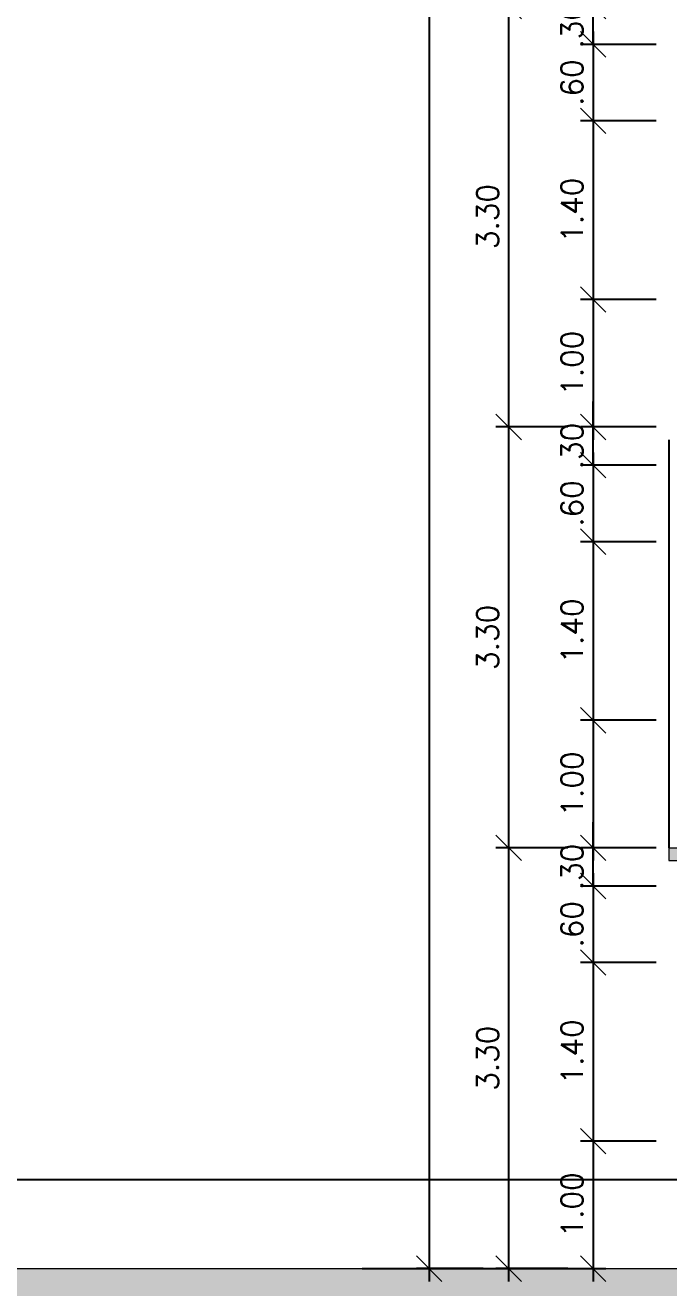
# Model space of a CAD drawing. Header units: millimetres. Extents: x 521 to 1055, y 261 to 520.
# Drawn here: x 854.61 to 859.65, y 461.01 to 470.91 of the extents above; entities that cross this region are included whole.
import ezdxf

# ---------------------------------------------------------------- set-up
doc = ezdxf.new("R2010")
doc.units = ezdxf.units.MM
doc.linetypes.add('CONTINU', pattern=[0])
doc.layers.add('0.1', color=8, linetype='Continuous', lineweight=13)
doc.styles.add('ROMANS', font='romans')
doc.dimstyles.new('Fares Eng - 50', dxfattribs={"dimscale": 2, "dimtxt": 0.085, "dimasz": 0.1, "dimexe": 0.05, "dimexo": 0.05, "dimgap": 0.04, "dimtad": 1, "dimzin": 4, "dimdsep": 46, "dimtxsty": 'ROMANS', "dimblk1": 'OBLIQUE', "dimblk2": 'OBLIQUE', "dimsah": 1, "dimcen": 0.05, "dimdle": 0.05, "dimclrd": 8, "dimclre": 8, "dimclrt": 8, "dimaunit": 1, "dimadec": 0, "dimazin": 0, "dimtfac": 1, "dimtix": 1, "dimtmove": 2, "dimatfit": 0, "dimldrblk": 'OPEN90', "dimfxl": 1, "dimtolj": 1, "dimtzin": 0, "dimarcsym": 0})
pattern_1 = [(50, (2.50527, -1.5628), (0.273277003, -0.02390863), [0.028575, -0.314325]), (355, (2.50527, -1.5628), (-0.05286424, 0.286584964), [0.02286, -0.25146]), (100.451, (2.52804, -1.56478), (0.22041375, 0.26267503), [0.024285, -0.267135]), (46.1842, (2.50527, -1.4866), (0.40661856, -0.06306349), [0.0428625, -0.4714875]), (96.6356, (2.53915, -1.49184), (0.35610635, 0.37113833), [0.0364275, -0.4007025]), (351.184, (2.50527, -1.4866), (0.3561069, 0.37113768), [0.03429, -0.37719]), (21, (2.54337, -1.50564), (0.22742232, -0.15339828), [0.028575, -0.314325]), (326, (2.54337, -1.50564), (0.09270304, 0.27628195), [0.02286, -0.25146]), (71.4514, (2.56232, -1.51842), (0.320124736, 0.12288429), [0.024285, -0.267135]), (37.5, (2.50527, -1.56279), (0.004632905, 0.126832558), [0, -0.248412, 0, -0.25527, 0, -0.2524125]), (7.5, (2.50527, -1.56279), (0.100229494, 0.150270862), [0, -0.145542, 0, -0.242697, 0, -0.0962025]), (327.5, (2.4203, -1.56279), (0.203385893, -0.008593116), [0, -0.09525, 0, -0.29718, 0, -0.394335]), (317.5, (2.3822, -1.56279), (0.222193772, 0.038139737), [0, -0.123825, 0, -0.197358, 0, -0.280035])]

# ---------------------------------------------------------------- blocks, each defined once
blk = doc.blocks.new('_OBLIQUE')
at = {"color": 0, "linetype": 'ByBlock'}
blk.add_line((-0.5, -0.5), (0.5, 0.5), dxfattribs=at)
blk = doc.blocks.new('*D1880')
at = {"layer": '0.1', "color": 8, "linetype": 'CONTINU', "lineweight": -2, "transparency": 16777216}
for p, q in [((859.0596, 464.2565), (859.0596, 463.4565)), ((859.5523, 464.1565), (858.9596, 464.1565)), ((859.5523, 463.5565), (858.9596, 463.5565))]:
    blk.add_line(p, q, dxfattribs=at)
at = {"layer": 'DEFPOINTS', "color": 0, "linetype": 'CONTINU', "lineweight": -2, "transparency": 16777216}
for p in [(859.6523, 464.1565), (859.0596, 463.5565), (859.6523, 463.5565)]:
    blk.add_point(p, dxfattribs=at)
at = {"layer": '0.1', "color": 8, "linetype": 'CONTINU', "lineweight": -2, "transparency": 16777216, "xscale": 0.2, "yscale": 0.2, "zscale": 0.2}
for p, rotation in [((859.0596, 464.1565), 90), ((859.0596, 463.5565), 270)]:
    blk.add_blockref('_OBLIQUE', p, dxfattribs=dict(at, rotation=rotation))
at = {"layer": '0.1', "color": 8, "linetype": 'CONTINU', "lineweight": -2, "transparency": 16777216, "insert": (858.8946, 463.8565), "char_height": 0.17, "attachment_point": 5, "rotation": 90, "style": 'ROMANS'}
blk.add_mtext('\\A1;.60', dxfattribs=at)
blk = doc.blocks.new('_Open90')
at = {"color": 0, "linetype": 'ByBlock', "lineweight": -2}
for p, q in [((-0.5, 0.5), (0, 0)), ((0, 0), (-1, 0)), ((0, 0), (-0.5, -0.5))]:
    blk.add_line(p, q, dxfattribs=at)
blk = doc.blocks.new('*D1881')
at = {"layer": '0.1', "color": 8, "linetype": 'CONTINU', "lineweight": -2, "transparency": 16777216}
for p, q in [((859.0596, 463.6565), (859.0596, 462.0565)), ((859.5523, 463.5565), (858.9596, 463.5565)), ((859.5523, 462.1565), (858.9596, 462.1565))]:
    blk.add_line(p, q, dxfattribs=at)
at = {"layer": 'DEFPOINTS', "color": 0, "linetype": 'CONTINU', "lineweight": -2, "transparency": 16777216}
for p in [(859.6523, 463.5565), (859.0596, 462.1565), (859.6523, 462.1565)]:
    blk.add_point(p, dxfattribs=at)
at = {"layer": '0.1', "color": 8, "linetype": 'CONTINU', "lineweight": -2, "transparency": 16777216, "xscale": 0.2, "yscale": 0.2, "zscale": 0.2}
for p, rotation in [((859.0596, 463.5565), 90), ((859.0596, 462.1565), 270)]:
    blk.add_blockref('_OBLIQUE', p, dxfattribs=dict(at, rotation=rotation))
at = {"layer": '0.1', "color": 8, "linetype": 'CONTINU', "lineweight": -2, "transparency": 16777216, "insert": (858.8946, 462.8565), "char_height": 0.17, "attachment_point": 5, "rotation": 90, "style": 'ROMANS'}
blk.add_mtext('\\A1;1.40', dxfattribs=at)
blk = doc.blocks.new('*D1882')
at = {"layer": '0.1', "color": 8, "linetype": 'CONTINU', "lineweight": -2, "transparency": 16777216}
for p, q in [((859.0596, 462.2565), (859.0596, 461.0565)), ((859.5523, 462.1565), (858.9596, 462.1565)), ((857.247, 461.1565), (859.1596, 461.1565))]:
    blk.add_line(p, q, dxfattribs=at)
at = {"layer": 'DEFPOINTS', "color": 0, "linetype": 'CONTINU', "lineweight": -2, "transparency": 16777216}
for p in [(859.6523, 462.1565), (857.147, 461.1565), (859.0596, 461.1565)]:
    blk.add_point(p, dxfattribs=at)
at = {"layer": '0.1', "color": 8, "linetype": 'CONTINU', "lineweight": -2, "transparency": 16777216, "xscale": 0.2, "yscale": 0.2, "zscale": 0.2}
for p, rotation in [((859.0596, 462.1565), 90), ((859.0596, 461.1565), 270)]:
    blk.add_blockref('_OBLIQUE', p, dxfattribs=dict(at, rotation=rotation))
at = {"layer": '0.1', "color": 8, "linetype": 'CONTINU', "lineweight": -2, "transparency": 16777216, "insert": (858.8946, 461.6565), "char_height": 0.17, "attachment_point": 5, "rotation": 90, "style": 'ROMANS'}
blk.add_mtext('\\A1;1.00', dxfattribs=at)
blk = doc.blocks.new('*D1883')
at = {"layer": '0.1', "color": 8, "linetype": 'CONTINU', "lineweight": -2, "transparency": 16777216}
for p, q in [((859.0596, 464.4565), (859.0596, 464.6565)), ((859.5523, 464.4565), (858.9596, 464.4565)), ((859.0596, 464.1565), (859.0596, 464.4565)), ((859.5523, 464.1565), (858.9596, 464.1565)), ((859.0596, 464.1565), (859.0596, 463.9565))]:
    blk.add_line(p, q, dxfattribs=at)
at = {"layer": 'DEFPOINTS', "color": 0, "linetype": 'CONTINU', "lineweight": -2, "transparency": 16777216}
for p in [(859.0596, 464.4565), (859.6523, 464.4565), (859.6523, 464.1565)]:
    blk.add_point(p, dxfattribs=at)
at = {"layer": '0.1', "color": 8, "linetype": 'CONTINU', "lineweight": -2, "transparency": 16777216, "xscale": 0.2, "yscale": 0.2, "zscale": 0.2}
for p, rotation in [((859.0596, 464.4565), 270), ((859.0596, 464.1565), 90)]:
    blk.add_blockref('_OBLIQUE', p, dxfattribs=dict(at, rotation=rotation))
at = {"layer": '0.1', "color": 8, "linetype": 'CONTINU', "lineweight": -2, "transparency": 16777216, "insert": (858.8946, 464.3065), "char_height": 0.17, "attachment_point": 5, "rotation": 90, "style": 'ROMANS'}
blk.add_mtext('\\A1;.30', dxfattribs=at)
blk = doc.blocks.new('*D1884')
at = {"layer": '0.1', "color": 8, "linetype": 'CONTINU', "lineweight": -2, "transparency": 16777216}
for p, q in [((859.0596, 467.5565), (859.0596, 466.7565)), ((859.5523, 467.4565), (858.9596, 467.4565)), ((859.5523, 466.8565), (858.9596, 466.8565))]:
    blk.add_line(p, q, dxfattribs=at)
at = {"layer": 'DEFPOINTS', "color": 0, "linetype": 'CONTINU', "lineweight": -2, "transparency": 16777216}
for p in [(859.6523, 467.4565), (859.0596, 466.8565), (859.6523, 466.8565)]:
    blk.add_point(p, dxfattribs=at)
at = {"layer": '0.1', "color": 8, "linetype": 'CONTINU', "lineweight": -2, "transparency": 16777216, "xscale": 0.2, "yscale": 0.2, "zscale": 0.2}
for p, rotation in [((859.0596, 467.4565), 90), ((859.0596, 466.8565), 270)]:
    blk.add_blockref('_OBLIQUE', p, dxfattribs=dict(at, rotation=rotation))
at = {"layer": '0.1', "color": 8, "linetype": 'CONTINU', "lineweight": -2, "transparency": 16777216, "insert": (858.8946, 467.1565), "char_height": 0.17, "attachment_point": 5, "rotation": 90, "style": 'ROMANS'}
blk.add_mtext('\\A1;.60', dxfattribs=at)
blk = doc.blocks.new('*D1885')
at = {"layer": '0.1', "color": 8, "linetype": 'CONTINU', "lineweight": -2, "transparency": 16777216}
for p, q in [((859.0596, 466.9565), (859.0596, 465.3565)), ((859.5523, 466.8565), (858.9596, 466.8565)), ((859.5523, 465.4565), (858.9596, 465.4565))]:
    blk.add_line(p, q, dxfattribs=at)
at = {"layer": 'DEFPOINTS', "color": 0, "linetype": 'CONTINU', "lineweight": -2, "transparency": 16777216}
for p in [(859.6523, 466.8565), (859.0596, 465.4565), (859.6523, 465.4565)]:
    blk.add_point(p, dxfattribs=at)
at = {"layer": '0.1', "color": 8, "linetype": 'CONTINU', "lineweight": -2, "transparency": 16777216, "xscale": 0.2, "yscale": 0.2, "zscale": 0.2}
for p, rotation in [((859.0596, 466.8565), 90), ((859.0596, 465.4565), 270)]:
    blk.add_blockref('_OBLIQUE', p, dxfattribs=dict(at, rotation=rotation))
at = {"layer": '0.1', "color": 8, "linetype": 'CONTINU', "lineweight": -2, "transparency": 16777216, "insert": (858.8946, 466.1565), "char_height": 0.17, "attachment_point": 5, "rotation": 90, "style": 'ROMANS'}
blk.add_mtext('\\A1;1.40', dxfattribs=at)
blk = doc.blocks.new('*D1886')
at = {"layer": '0.1', "color": 8, "linetype": 'CONTINU', "lineweight": -2, "transparency": 16777216}
for p, q in [((859.0596, 465.5565), (859.0596, 464.3565)), ((859.5523, 465.4565), (858.9596, 465.4565)), ((859.5523, 464.4565), (858.9596, 464.4565))]:
    blk.add_line(p, q, dxfattribs=at)
at = {"layer": 'DEFPOINTS', "color": 0, "linetype": 'CONTINU', "lineweight": -2, "transparency": 16777216}
for p in [(859.6523, 465.4565), (859.0596, 464.4565), (859.6523, 464.4565)]:
    blk.add_point(p, dxfattribs=at)
at = {"layer": '0.1', "color": 8, "linetype": 'CONTINU', "lineweight": -2, "transparency": 16777216, "xscale": 0.2, "yscale": 0.2, "zscale": 0.2}
for p, rotation in [((859.0596, 465.4565), 90), ((859.0596, 464.4565), 270)]:
    blk.add_blockref('_OBLIQUE', p, dxfattribs=dict(at, rotation=rotation))
at = {"layer": '0.1', "color": 8, "linetype": 'CONTINU', "lineweight": -2, "transparency": 16777216, "insert": (858.8946, 464.9565), "char_height": 0.17, "attachment_point": 5, "rotation": 90, "style": 'ROMANS'}
blk.add_mtext('\\A1;1.00', dxfattribs=at)
blk = doc.blocks.new('*D1887')
at = {"layer": '0.1', "color": 8, "linetype": 'CONTINU', "lineweight": -2, "transparency": 16777216}
for p, q in [((859.0596, 467.7565), (859.0596, 467.9565)), ((859.5523, 467.7565), (858.9596, 467.7565)), ((859.0596, 467.4565), (859.0596, 467.7565)), ((859.5523, 467.4565), (858.9596, 467.4565)), ((859.0596, 467.4565), (859.0596, 467.2565))]:
    blk.add_line(p, q, dxfattribs=at)
at = {"layer": 'DEFPOINTS', "color": 0, "linetype": 'CONTINU', "lineweight": -2, "transparency": 16777216}
for p in [(859.0596, 467.7565), (859.6523, 467.7565), (859.6523, 467.4565)]:
    blk.add_point(p, dxfattribs=at)
at = {"layer": '0.1', "color": 8, "linetype": 'CONTINU', "lineweight": -2, "transparency": 16777216, "xscale": 0.2, "yscale": 0.2, "zscale": 0.2}
for p, rotation in [((859.0596, 467.7565), 270), ((859.0596, 467.4565), 90)]:
    blk.add_blockref('_OBLIQUE', p, dxfattribs=dict(at, rotation=rotation))
at = {"layer": '0.1', "color": 8, "linetype": 'CONTINU', "lineweight": -2, "transparency": 16777216, "insert": (858.8946, 467.6065), "char_height": 0.17, "attachment_point": 5, "rotation": 90, "style": 'ROMANS'}
blk.add_mtext('\\A1;.30', dxfattribs=at)
blk = doc.blocks.new('*D1888')
at = {"layer": '0.1', "color": 8, "linetype": 'CONTINU', "lineweight": -2, "transparency": 16777216}
for p, q in [((859.0596, 470.8565), (859.0596, 470.0565)), ((859.5523, 470.7565), (858.9596, 470.7565)), ((859.5523, 470.1565), (858.9596, 470.1565))]:
    blk.add_line(p, q, dxfattribs=at)
at = {"layer": 'DEFPOINTS', "color": 0, "linetype": 'CONTINU', "lineweight": -2, "transparency": 16777216}
for p in [(859.6523, 470.7565), (859.0596, 470.1565), (859.6523, 470.1565)]:
    blk.add_point(p, dxfattribs=at)
at = {"layer": '0.1', "color": 8, "linetype": 'CONTINU', "lineweight": -2, "transparency": 16777216, "xscale": 0.2, "yscale": 0.2, "zscale": 0.2}
for p, rotation in [((859.0596, 470.7565), 90), ((859.0596, 470.1565), 270)]:
    blk.add_blockref('_OBLIQUE', p, dxfattribs=dict(at, rotation=rotation))
at = {"layer": '0.1', "color": 8, "linetype": 'CONTINU', "lineweight": -2, "transparency": 16777216, "insert": (858.8946, 470.4565), "char_height": 0.17, "attachment_point": 5, "rotation": 90, "style": 'ROMANS'}
blk.add_mtext('\\A1;.60', dxfattribs=at)
blk = doc.blocks.new('*D1889')
at = {"layer": '0.1', "color": 8, "linetype": 'CONTINU', "lineweight": -2, "transparency": 16777216}
for p, q in [((859.0596, 470.2565), (859.0596, 468.6565)), ((859.5523, 470.1565), (858.9596, 470.1565)), ((859.5523, 468.7565), (858.9596, 468.7565))]:
    blk.add_line(p, q, dxfattribs=at)
at = {"layer": 'DEFPOINTS', "color": 0, "linetype": 'CONTINU', "lineweight": -2, "transparency": 16777216}
for p in [(859.6523, 470.1565), (859.0596, 468.7565), (859.6523, 468.7565)]:
    blk.add_point(p, dxfattribs=at)
at = {"layer": '0.1', "color": 8, "linetype": 'CONTINU', "lineweight": -2, "transparency": 16777216, "xscale": 0.2, "yscale": 0.2, "zscale": 0.2}
for p, rotation in [((859.0596, 470.1565), 90), ((859.0596, 468.7565), 270)]:
    blk.add_blockref('_OBLIQUE', p, dxfattribs=dict(at, rotation=rotation))
at = {"layer": '0.1', "color": 8, "linetype": 'CONTINU', "lineweight": -2, "transparency": 16777216, "insert": (858.8946, 469.4565), "char_height": 0.17, "attachment_point": 5, "rotation": 90, "style": 'ROMANS'}
blk.add_mtext('\\A1;1.40', dxfattribs=at)
blk = doc.blocks.new('*D1890')
at = {"layer": '0.1', "color": 8, "linetype": 'CONTINU', "lineweight": -2, "transparency": 16777216}
for p, q in [((859.0596, 468.8565), (859.0596, 467.6565)), ((859.5523, 468.7565), (858.9596, 468.7565)), ((859.5523, 467.7565), (858.9596, 467.7565))]:
    blk.add_line(p, q, dxfattribs=at)
at = {"layer": 'DEFPOINTS', "color": 0, "linetype": 'CONTINU', "lineweight": -2, "transparency": 16777216}
for p in [(859.6523, 468.7565), (859.0596, 467.7565), (859.6523, 467.7565)]:
    blk.add_point(p, dxfattribs=at)
at = {"layer": '0.1', "color": 8, "linetype": 'CONTINU', "lineweight": -2, "transparency": 16777216, "xscale": 0.2, "yscale": 0.2, "zscale": 0.2}
for p, rotation in [((859.0596, 468.7565), 90), ((859.0596, 467.7565), 270)]:
    blk.add_blockref('_OBLIQUE', p, dxfattribs=dict(at, rotation=rotation))
at = {"layer": '0.1', "color": 8, "linetype": 'CONTINU', "lineweight": -2, "transparency": 16777216, "insert": (858.8946, 468.2565), "char_height": 0.17, "attachment_point": 5, "rotation": 90, "style": 'ROMANS'}
blk.add_mtext('\\A1;1.00', dxfattribs=at)
blk = doc.blocks.new('*D1891')
at = {"layer": '0.1', "color": 8, "linetype": 'CONTINU', "lineweight": -2, "transparency": 16777216}
for p, q in [((859.0596, 471.0565), (859.0596, 471.2565)), ((859.5523, 471.0565), (858.9596, 471.0565)), ((859.0596, 470.7565), (859.0596, 471.0565)), ((859.5523, 470.7565), (858.9596, 470.7565)), ((859.0596, 470.7565), (859.0596, 470.5565))]:
    blk.add_line(p, q, dxfattribs=at)
at = {"layer": 'DEFPOINTS', "color": 0, "linetype": 'CONTINU', "lineweight": -2, "transparency": 16777216}
for p in [(859.0596, 471.0565), (859.6523, 471.0565), (859.6523, 470.7565)]:
    blk.add_point(p, dxfattribs=at)
at = {"layer": '0.1', "color": 8, "linetype": 'CONTINU', "lineweight": -2, "transparency": 16777216, "xscale": 0.2, "yscale": 0.2, "zscale": 0.2}
for p, rotation in [((859.0596, 471.0565), 270), ((859.0596, 470.7565), 90)]:
    blk.add_blockref('_OBLIQUE', p, dxfattribs=dict(at, rotation=rotation))
at = {"layer": '0.1', "color": 8, "linetype": 'CONTINU', "lineweight": -2, "transparency": 16777216, "insert": (858.8946, 470.9065), "char_height": 0.17, "attachment_point": 5, "rotation": 90, "style": 'ROMANS'}
blk.add_mtext('\\A1;.30', dxfattribs=at)
blk = doc.blocks.new('*D1913')
at = {"layer": '0.1', "color": 8, "linetype": 'CONTINU', "lineweight": -2, "transparency": 16777216}
for p, q in [((858.3967, 464.5565), (858.3967, 461.0565)), ((858.8596, 464.4565), (858.2967, 464.4565)), ((858.8596, 461.1565), (858.2967, 461.1565))]:
    blk.add_line(p, q, dxfattribs=at)
at = {"layer": 'DEFPOINTS', "color": 0, "linetype": 'CONTINU', "lineweight": -2, "transparency": 16777216}
for p in [(858.9596, 464.4565), (858.3967, 461.1565), (858.9596, 461.1565)]:
    blk.add_point(p, dxfattribs=at)
at = {"layer": '0.1', "color": 8, "linetype": 'CONTINU', "lineweight": -2, "transparency": 16777216, "xscale": 0.2, "yscale": 0.2, "zscale": 0.2}
for p, rotation in [((858.3967, 464.4565), 90), ((858.3967, 461.1565), 270)]:
    blk.add_blockref('_OBLIQUE', p, dxfattribs=dict(at, rotation=rotation))
at = {"layer": '0.1', "color": 8, "linetype": 'CONTINU', "lineweight": -2, "transparency": 16777216, "insert": (858.2317, 462.8065), "char_height": 0.17, "attachment_point": 5, "rotation": 90, "style": 'ROMANS'}
blk.add_mtext('\\A1;3.30', dxfattribs=at)
blk = doc.blocks.new('*D1914')
at = {"layer": '0.1', "color": 8, "linetype": 'CONTINU', "lineweight": -2, "transparency": 16777216}
for p, q in [((858.3967, 467.8565), (858.3967, 464.3565)), ((858.8596, 467.7565), (858.2967, 467.7565)), ((858.8596, 464.4565), (858.2967, 464.4565))]:
    blk.add_line(p, q, dxfattribs=at)
at = {"layer": 'DEFPOINTS', "color": 0, "linetype": 'CONTINU', "lineweight": -2, "transparency": 16777216}
for p in [(858.9596, 467.7565), (858.3967, 464.4565), (858.9596, 464.4565)]:
    blk.add_point(p, dxfattribs=at)
at = {"layer": '0.1', "color": 8, "linetype": 'CONTINU', "lineweight": -2, "transparency": 16777216, "xscale": 0.2, "yscale": 0.2, "zscale": 0.2}
for p, rotation in [((858.3967, 467.7565), 90), ((858.3967, 464.4565), 270)]:
    blk.add_blockref('_OBLIQUE', p, dxfattribs=dict(at, rotation=rotation))
at = {"layer": '0.1', "color": 8, "linetype": 'CONTINU', "lineweight": -2, "transparency": 16777216, "insert": (858.2317, 466.1065), "char_height": 0.17, "attachment_point": 5, "rotation": 90, "style": 'ROMANS'}
blk.add_mtext('\\A1;3.30', dxfattribs=at)
blk = doc.blocks.new('*D1915')
at = {"layer": '0.1', "color": 8, "linetype": 'CONTINU', "lineweight": -2, "transparency": 16777216}
for p, q in [((858.3967, 471.1565), (858.3967, 467.6565)), ((858.8596, 471.0565), (858.2967, 471.0565)), ((858.8596, 467.7565), (858.2967, 467.7565))]:
    blk.add_line(p, q, dxfattribs=at)
at = {"layer": 'DEFPOINTS', "color": 0, "linetype": 'CONTINU', "lineweight": -2, "transparency": 16777216}
for p in [(858.9596, 471.0565), (858.3967, 467.7565), (858.9596, 467.7565)]:
    blk.add_point(p, dxfattribs=at)
at = {"layer": '0.1', "color": 8, "linetype": 'CONTINU', "lineweight": -2, "transparency": 16777216, "xscale": 0.2, "yscale": 0.2, "zscale": 0.2}
for p, rotation in [((858.3967, 471.0565), 90), ((858.3967, 467.7565), 270)]:
    blk.add_blockref('_OBLIQUE', p, dxfattribs=dict(at, rotation=rotation))
at = {"layer": '0.1', "color": 8, "linetype": 'CONTINU', "lineweight": -2, "transparency": 16777216, "insert": (858.2317, 469.4065), "char_height": 0.17, "attachment_point": 5, "rotation": 90, "style": 'ROMANS'}
blk.add_mtext('\\A1;3.30', dxfattribs=at)
blk = doc.blocks.new('*D1921')
at = {"layer": '0.1', "color": 8, "linetype": 'CONTINU', "lineweight": -2, "transparency": 16777216}
for p, q in [((857.7738, 488.8565), (857.7738, 461.0565)), ((858.1967, 488.7565), (857.6738, 488.7565)), ((858.1967, 461.1565), (857.6738, 461.1565))]:
    blk.add_line(p, q, dxfattribs=at)
at = {"layer": 'DEFPOINTS', "color": 0, "linetype": 'CONTINU', "lineweight": -2, "transparency": 16777216}
for p in [(858.2967, 488.7565), (857.7738, 461.1565), (858.2967, 461.1565)]:
    blk.add_point(p, dxfattribs=at)
at = {"layer": '0.1', "color": 8, "linetype": 'CONTINU', "lineweight": -2, "transparency": 16777216, "xscale": 0.2, "yscale": 0.2, "zscale": 0.2}
for p, rotation in [((857.7738, 488.7565), 90), ((857.7738, 461.1565), 270)]:
    blk.add_blockref('_OBLIQUE', p, dxfattribs=dict(at, rotation=rotation))
at = {"layer": '0.1', "color": 8, "linetype": 'CONTINU', "lineweight": -2, "transparency": 16777216, "insert": (857.6088, 474.9565), "char_height": 0.17, "attachment_point": 5, "rotation": 90, "style": 'ROMANS'}
blk.add_mtext('\\A1;27.60', dxfattribs=at)

msp = doc.modelspace()

# ---------------------------------------------------------------- hatches: boundary and pattern name
at = {"layer": '0.1', "linetype": 'CONTINU', "lineweight": -2}
h = msp.add_hatch(dxfattribs=at)
h.set_pattern_fill('AR-CONC', color=8, scale=0.0015, style=0)
h.set_pattern_definition(pattern_1)
h.paths.add_polyline_path([(859.65229, 464.45646), (859.65229, 464.35646), (860.15229, 464.35646), (860.15229, 464.15646), (876.15229, 464.15646), (876.15229, 464.35646), (876.65229, 464.35646), (876.65229, 464.45646)])
h = msp.add_hatch(dxfattribs=at)
h.set_pattern_fill('AR-CONC', color=8, scale=0.0015, style=0)
h.set_pattern_definition(pattern_1)
h.paths.add_polyline_path([(859.48772, 461.15646), (851.55044, 461.15646), (851.55044, 460.85646), (859.48772, 460.85646)])
h.paths.add_polyline_path([(859.48772, 457.85646), (851.55044, 457.85646), (851.55044, 457.55646), (859.48772, 457.55646)])
h.paths.add_polyline_path([(859.48772, 454.55646), (851.55044, 454.55646), (851.55044, 454.25646), (854.45229, 454.25646), (854.45229, 453.65646), (854.70229, 453.65646), (854.70229, 454.25646), (859.48772, 454.25646)])
h = msp.add_hatch(dxfattribs=at)
h.set_pattern_fill('AR-CONC', color=8, scale=0.0015, style=0)
h.set_pattern_definition(pattern_1)
h.paths.add_polyline_path([(869.23295, 461.15646), (859.48772, 461.15646), (859.48772, 460.85646), (869.23295, 460.85646)])
h.paths.add_polyline_path([(869.23295, 457.85646), (859.48772, 457.85646), (859.48772, 457.55646), (869.23295, 457.55646)])
h.paths.add_polyline_path([(869.23295, 454.55646), (859.48772, 454.55646), (859.48772, 454.25646), (860.15229, 454.25646), (860.15229, 453.65646), (860.40229, 453.65646), (860.40229, 454.25646), (869.23295, 454.25646)])

# ---------------------------------------------------------------- linework, layer by layer
at = {"layer": '0.1', "color": 8, "linetype": 'CONTINU', "lineweight": -2}
for p, q in [((859.65229, 467.65646), (859.65229, 464.45646)), ((824.90229, 461.85646), (860.15229, 461.85646))]:
    msp.add_line(p, q, dxfattribs=at)
at = {"layer": '0.1', "color": 7}
for p, q in [((859.65229, 464.45646), (876.65229, 464.45646)), ((859.65229, 464.45646), (859.65229, 464.35646)), ((859.65229, 464.35646), (860.15229, 464.35646)), ((824.65229, 461.15646), (883.00229, 461.15646))]:
    msp.add_line(p, q, dxfattribs=at)

# ---------------------------------------------------------------- dimensions: what is measured, and where the dimension line sits
at = {"layer": '0.1', "color": 8, "linetype": 'CONTINU', "lineweight": -2}
for base, p1, p2, picture, middle in [((857.77379, 461.15646), (858.29672, 488.75646), (858.29672, 461.15646), '*D1921', (857.60879, 474.95646)), ((859.05955, 471.05646), (859.65229, 470.75646), (859.65229, 471.05646), '*D1891', (858.89455, 470.90646)), ((858.39672, 467.75646), (858.95955, 471.05646), (858.95955, 467.75646), '*D1915', (858.23172, 469.40646)), ((859.05955, 470.15646), (859.65229, 470.75646), (859.65229, 470.15646), '*D1888', (858.89455, 470.45646)), ((859.05955, 468.75646), (859.65229, 470.15646), (859.65229, 468.75646), '*D1889', (858.89455, 469.45646)), ((859.05955, 467.75646), (859.65229, 468.75646), (859.65229, 467.75646), '*D1890', (858.89455, 468.25646)), ((859.05955, 467.75646), (859.65229, 467.45646), (859.65229, 467.75646), '*D1887', (858.89455, 467.60646)), ((858.39672, 464.45646), (858.95955, 467.75646), (858.95955, 464.45646), '*D1914', (858.23172, 466.10646)), ((859.05955, 466.85646), (859.65229, 467.45646), (859.65229, 466.85646), '*D1884', (858.89455, 467.15646)), ((859.05955, 465.45646), (859.65229, 466.85646), (859.65229, 465.45646), '*D1885', (858.89455, 466.15646)), ((859.05955, 464.45646), (859.65229, 465.45646), (859.65229, 464.45646), '*D1886', (858.89455, 464.95646)), ((859.05955, 464.45646), (859.65229, 464.15646), (859.65229, 464.45646), '*D1883', (858.89455, 464.30646)), ((858.39672, 461.15646), (858.95955, 464.45646), (858.95955, 461.15646), '*D1913', (858.23172, 462.80646)), ((859.05955, 463.55646), (859.65229, 464.15646), (859.65229, 463.55646), '*D1880', (858.89455, 463.85646)), ((859.05955, 462.15646), (859.65229, 463.55646), (859.65229, 462.15646), '*D1881', (858.89455, 462.85646)), ((859.05955, 461.15646), (859.65229, 462.15646), (857.14703, 461.15646), '*D1882', (858.89455, 461.65646))]:
    dim = msp.add_linear_dim(base=base, p1=p1, p2=p2, angle=90, dimstyle='Fares Eng - 50', dxfattribs=at)
    dim.commit()
    dim.dimension.update_dxf_attribs({"geometry": picture, "text_midpoint": middle})

doc.saveas('drawing.dxf')
